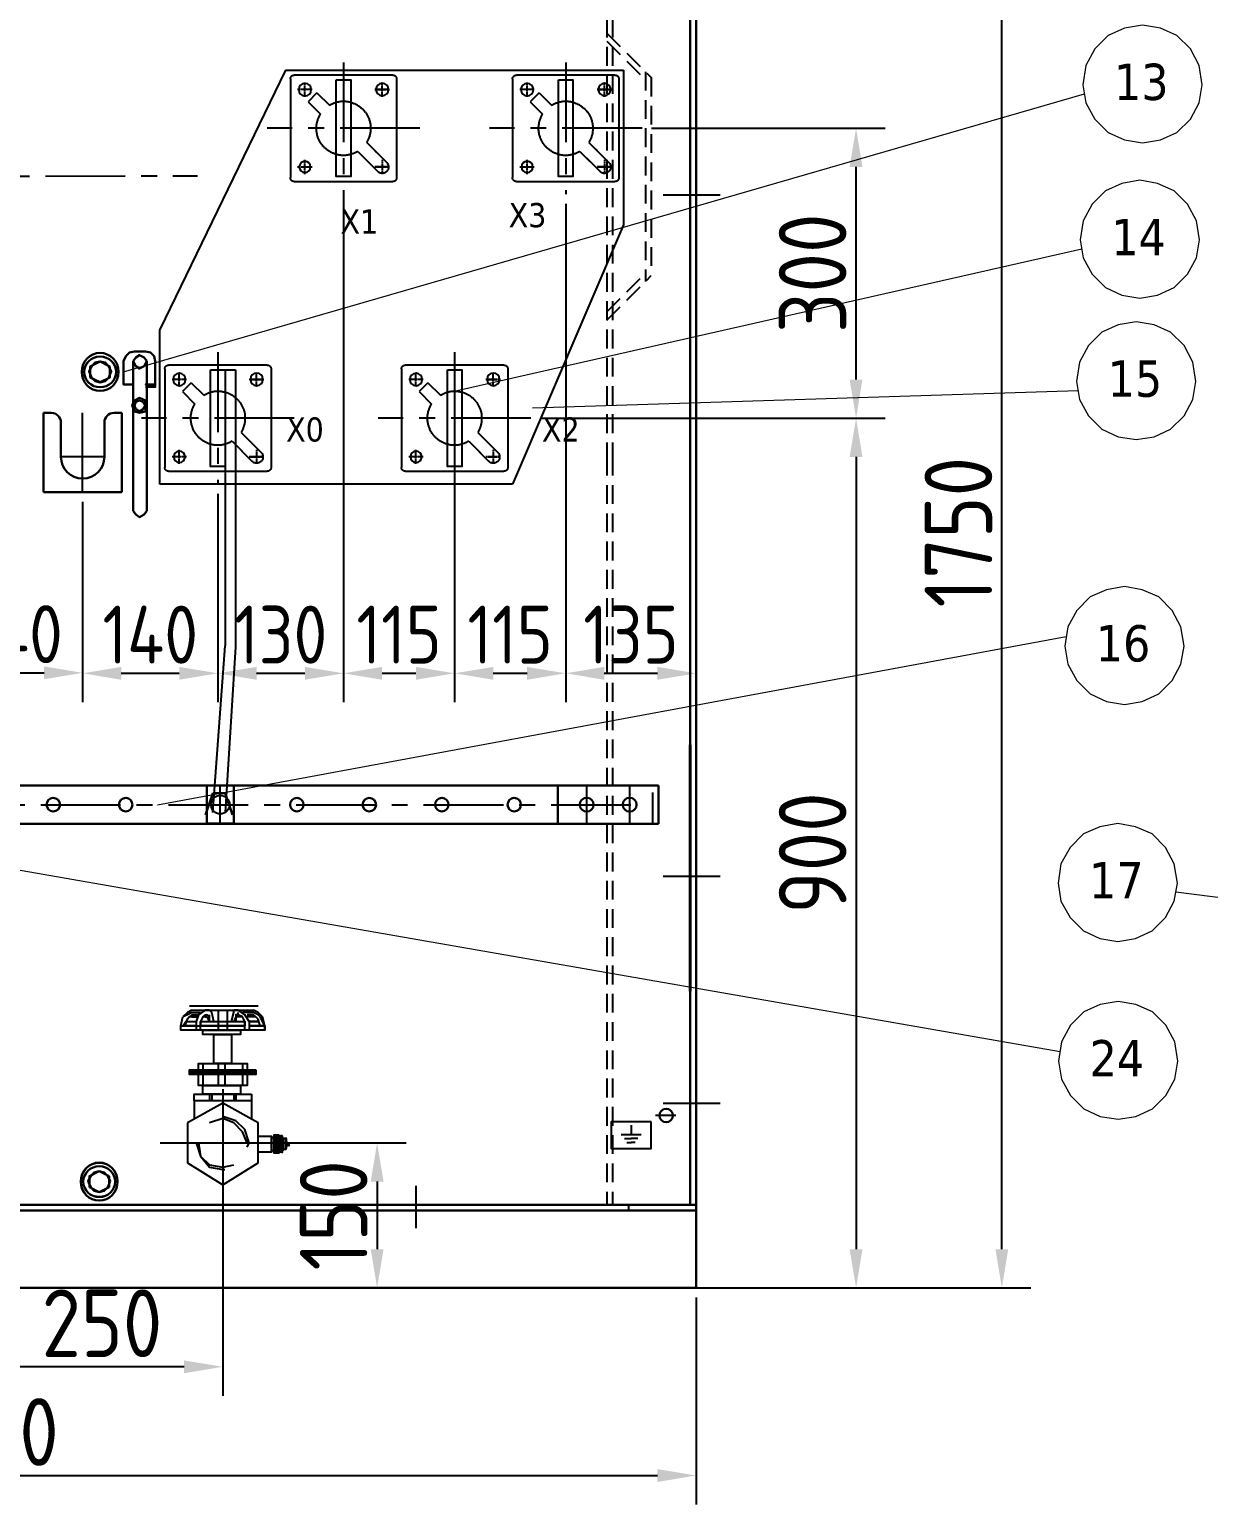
# Model space of a CAD drawing. Header units: millimetres. Extents: x 124493 to 133608, y -169944 to -164394.
# Drawn here: x 126697 to 127917, y -167314 to -165788 of the extents above; entities that cross this region are included whole.
import ezdxf

# ---------------------------------------------------------------- set-up
doc = ezdxf.new("R2010")
doc.units = ezdxf.units.MM
doc.header["$LTSCALE"] = 13
for name, pattern in [('CENTER', [50.8, 31.75, -6.35, 6.35, -6.35]), ('CENTERX2', [101.6, 63.5, -12.7, 12.7, -12.7]), ('DASHED', [0.75, 0.5, -0.25])]:
    doc.linetypes.add(name, pattern=pattern)
doc.layers.get('0').update_dxf_attribs({"color": 1, "linetype": 'CENTER'})
for name, color, linetype in [('1', 4, 'Continuous'), ('2细线层', 4, 'Continuous'), ('3中心线层', 1, 'CENTER'), ('4虚线层', 6, 'DASHED'), ('粗实线', 4, 'Continuous'), ('细实线', 2, 'Continuous')]:
    doc.layers.add(name, color=color, linetype=linetype)
doc.layers.add('标注、文本', color=3, linetype='Continuous', lineweight=25)
doc.layers.add('铁心', color=3, linetype='Continuous', lineweight=0)
doc.styles.get("Standard").update_dxf_attribs({"font": 'gbenor.shx', "bigfont": 'gbcbig.shx'})
doc.styles.add('Tahoma$001', font='tahoma.ttf', dxfattribs={"height": 2.159784})
doc.dimstyles.new('1-15', dxfattribs={"dimscale": 20, "dimtxt": 3.5, "dimasz": 2, "dimexe": 1.5, "dimexo": 0.5, "dimgap": 0.5, "dimtad": 1, "dimtoh": 1, "dimdec": 1, "dimdsep": 46, "dimtxsty": 'Standard', "dimcen": 2.5, "dimclrd": 3, "dimclre": 3, "dimclrt": 3, "dimadec": 0, "dimazin": 2, "dimtfac": 1, "dimtdec": 1, "dimtmove": 0, "dimatfit": 2, "dimfxl": 1, "dimarcsym": 0})

# ---------------------------------------------------------------- blocks, each defined once
blk = doc.blocks.new('A$C5EF15113')
at = {"layer": '1', "color": 1, "linetype": 'CENTERX2', "lineweight": -3, "ltscale": 0.1}
for p, q in [((79, 136.4), (79, 0)), ((0, 68.2), (158, 68.2))]:
    blk.add_line(p, q, dxfattribs=at)
at = {"layer": '2细线层'}
for points in [[(28, 123.2), (27.4, 123.2), (26.9, 123.1), (26.4, 122.9), (25.9, 122.7), (25.5, 122.4), (25.1, 122), (24.7, 121.6), (24.4, 121.2), (24.3, 120.7), (24.1, 120.2), (24, 119.8), (24, 119.2)], [(28, 123.2), (130, 123.2)], [(134, 119.2), (134, 119.8), (133.9, 120.2), (133.7, 120.7), (133.5, 121.2), (133.2, 121.6), (132.8, 122), (132.4, 122.4), (132, 122.7), (131.5, 122.9), (131, 123.1), (130.6, 123.2), (130, 123.2)], [(24, 119.2), (24, 17.1)], [(32.5, 108.2), (31.5, 108.2)], [(31.6, 108.2), (32.6, 108.2)], [(33, 108.2), (32.7, 108.2)], [(32.8, 108.2), (33.1, 108.2)], [(34.5, 108.2), (33.2, 108.2)], [(33.3, 108.2), (34.6, 108.2)], [(35, 108.2), (34.8, 108.2)], [(34.9, 108.2), (35.1, 108.2)], [(36.5, 108.2), (35.3, 108.2)], [(35.4, 108.2), (36.6, 108.2)], [(37, 108.2), (36.7, 108.2)], [(36.8, 108.2), (37.1, 108.2)], [(37.3, 108.2), (38.6, 108.2)], [(38.5, 108.2), (37.3, 108.2)], [(39, 108.2), (38.8, 108.2)], [(38.9, 108.2), (39.1, 108.2)], [(39, 114.6), (39, 115.5)], [(39, 114.6), (39, 115.5)], [(39, 114.1), (39, 114.3)], [(39, 114.1), (39, 114.3)], [(39, 112.6), (39, 113.8)], [(39, 112.6), (39, 113.8)], [(39, 112.1), (39, 112.3)], [(39, 112.1), (39, 112.3)], [(39, 110.6), (39, 111.9)], [(39, 110.6), (39, 111.9)], [(39, 110.1), (39, 110.3)], [(39, 110.1), (39, 110.3)], [(39, 108.5), (39, 109.8)], [(39, 108.5), (39, 109.8)], [(39, 108.1), (39, 108.4)], [(39, 108.1), (39, 108.4)], [(39, 106.6), (39, 107.9)], [(39, 106.6), (39, 107.9)], [(40.5, 108.2), (39.3, 108.2)], [(39.4, 108.2), (40.6, 108.2)], [(41, 108.2), (40.7, 108.2)], [(40.8, 108.2), (41.1, 108.2)], [(42.5, 108.2), (41.3, 108.2)], [(41.4, 108.2), (42.6, 108.2)], [(43.1, 108.2), (42.8, 108.2)], [(42.9, 108.2), (43.2, 108.2)], [(43.3, 108.2), (44.6, 108.2)], [(44.5, 108.2), (43.3, 108.2)], [(44.8, 108.2), (45.1, 108.2)], [(45, 108.2), (44.8, 108.2)], [(46.4, 108.2), (45.3, 108.2)], [(45.4, 108.2), (46.5, 108.2)], [(111.6, 108.2), (112.6, 108.2)], [(112.9, 108.2), (113.1, 108.2)], [(113.4, 108.2), (114.7, 108.2)], [(114.9, 108.2), (115.2, 108.2)], [(115.5, 108.2), (116.6, 108.2)], [(116.9, 108.2), (117.2, 108.2)], [(117.4, 108.2), (118.7, 108.2)], [(119, 114.6), (119, 115.5)], [(119, 114.1), (119, 114.3)], [(119, 112.5), (119, 113.8)], [(119, 112.1), (119, 112.3)], [(119, 110.6), (119, 111.9)], [(119, 110.1), (119, 110.3)], [(119, 108.5), (119, 109.8)], [(119, 108.1), (119, 108.4)], [(119, 108.2), (119.2, 108.2)], [(119, 106.6), (119, 107.9)], [(119.5, 108.2), (120.6, 108.2)], [(120.9, 108.2), (121.2, 108.2)], [(121.4, 108.2), (122.7, 108.2)], [(123, 108.2), (123.2, 108.2)], [(123.4, 108.2), (124.7, 108.2)], [(124.9, 108.2), (125.2, 108.2)], [(125.4, 108.2), (126.5, 108.2)], [(134, 119.2), (134, 17.1)], [(39, 106.1), (39, 106.3)], [(39, 106.1), (39, 106.3)], [(39, 104.6), (39, 105.8)], [(39, 104.6), (39, 105.8)], [(39, 104.1), (39, 104.4)], [(39, 104.1), (39, 104.4)], [(39, 102.6), (39, 103.9)], [(39, 102.6), (39, 103.9)], [(39, 102.1), (39, 102.3)], [(39, 102.1), (39, 102.3)], [(39, 100.9), (39, 101.8)], [(39, 100.9), (39, 101.8)], [(93.6, 92), (92.9, 92.5), (92.3, 92.8), (91.6, 93.2), (90.9, 93.5), (90.2, 93.8), (89.5, 94.1), (88.8, 94.4), (88.1, 94.7), (87.3, 94.9), (86.5, 95.1), (85.7, 95.4), (85.1, 95.5), (84.3, 95.7), (83.5, 95.8), (82.7, 96), (81.9, 96.1), (81.2, 96.1), (80.4, 96.2), (79.6, 96.2), (78.8, 96.2), (78, 96.2), (77.3, 96.2), (76.5, 96.1), (75.7, 96), (74.9, 95.9), (74.1, 95.8), (73.4, 95.6), (72.7, 95.5), (71.9, 95.3), (71.1, 95.1), (70.3, 94.8), (69.7, 94.6), (68.9, 94.3), (68.2, 94), (67.5, 93.7), (66.7, 93.3), (66.1, 93.1), (65.4, 92.7), (64.7, 92.3), (64, 91.9), (63.4, 91.5), (62.7, 91), (62.2, 90.5), (61.5, 90), (60.9, 89.5), (60.3, 89.1), (59.7, 88.6), (59.1, 88), (58.6, 87.4), (58.1, 86.8), (57.6, 86.2), (57.1, 85.6), (56.6, 85.1), (56.1, 84.4), (55.7, 83.8), (55.2, 83.1), (54.8, 82.4), (54.5, 81.7), (54.1, 81.1), (53.8, 80.4), (53.4, 79.7), (53.1, 79), (52.8, 78.2), (52.5, 77.6), (52.3, 76.8), (52.1, 76), (51.8, 75.3), (51.6, 74.5), (51.5, 73.8), (51.3, 73), (51.2, 72.2), (51.1, 71.4), (51, 70.6), (51, 69.9), (51, 69.1), (51, 68.3), (51, 67.5), (51, 66.7), (51, 66), (51.1, 65.2), (51.1, 64.4), (51.3, 63.7), (51.4, 62.9), (51.6, 62.2), (51.7, 61.4), (52, 60.6), (52.2, 59.9), (52.4, 59.1), (52.7, 58.4), (53, 57.7), (53.3, 57), (53.6, 56.2), (54, 55.5), (54.3, 54.9), (54.7, 54.2), (55, 53.5)], [(106.6, 104.9), (93.6, 92)], [(115.7, 95.7), (102.9, 82.8)], [(106.6, 104.9), (115.7, 95.7)], [(119, 106.1), (119, 106.3)], [(119, 104.6), (119, 105.8)], [(119, 104.1), (119, 104.4)], [(119, 102.6), (119, 103.8)], [(119, 102), (119, 102.3)], [(119, 100.9), (119, 101.8)], [(64.3, 44.3), (65, 43.9), (65.7, 43.6), (66.3, 43.2), (67, 42.8), (67.7, 42.5), (68.5, 42.2), (69.2, 41.9), (70, 41.6), (70.6, 41.4), (71.4, 41.2), (72.2, 41), (72.9, 40.8), (73.7, 40.6), (74.4, 40.5), (75.2, 40.4), (76, 40.3), (76.8, 40.2), (77.6, 40.1), (78.3, 40.1), (79.1, 40.1), (79.9, 40.1), (80.7, 40.2), (81.4, 40.2), (82.2, 40.3), (83, 40.4), (83.8, 40.5), (84.6, 40.7), (85.2, 40.8), (86, 41), (86.8, 41.2), (87.6, 41.5), (88.3, 41.7), (89.1, 42), (89.7, 42.3), (90.4, 42.6), (91.2, 43), (91.9, 43.3), (92.6, 43.6), (93.2, 44), (93.9, 44.4), (94.5, 44.9), (95.2, 45.3), (95.9, 45.8), (96.5, 46.3), (97, 46.8), (97.6, 47.3), (98.2, 47.7), (98.8, 48.3), (99.3, 48.9), (99.9, 49.5), (100.4, 50.1), (100.8, 50.7), (101.3, 51.3), (101.8, 51.9), (102.2, 52.5), (102.7, 53.2), (103.1, 53.9), (103.5, 54.6), (103.9, 55.2), (104.2, 55.9), (104.5, 56.6), (104.8, 57.4), (105.1, 58.1), (105.4, 58.8), (105.6, 59.5), (105.8, 60.3), (106.1, 61), (106.3, 61.8), (106.4, 62.6), (106.6, 63.3), (106.7, 64.1), (106.8, 64.9), (106.9, 65.7), (107, 66.5), (107, 67.2), (107, 68), (107, 68.8), (107, 69.6), (106.9, 70.3), (106.9, 71.1), (106.8, 71.9), (106.6, 72.6), (106.5, 73.4), (106.3, 74.1), (106.2, 74.9), (106, 75.7), (105.7, 76.4), (105.5, 77.2), (105.2, 77.9), (104.9, 78.6), (104.6, 79.3), (104.3, 80.1), (104, 80.8), (103.7, 81.5), (103.3, 82.1), (102.9, 82.8)], [(55, 53.5), (34.3, 32.7)], [(48.3, 46.8), (44.8, 43.3)], [(34.3, 32.7), (33.8, 32.2), (33.3, 31.6), (33, 30.8), (32.7, 30.1), (32.5, 29.3), (32.4, 28.5), (32.4, 27.8), (32.5, 27), (32.6, 26.2), (32.9, 25.4), (33.3, 24.7), (33.8, 24.1), (34.3, 23.5), (34.9, 23), (35.6, 22.5), (36.2, 22.1), (37, 21.8), (37.8, 21.6), (38.6, 21.5), (39.4, 21.5), (40.1, 21.6), (40.9, 21.8), (41.7, 22.1), (42.4, 22.5), (43, 23), (43.6, 23.5)], [(39, 35.4), (39, 34.5)], [(39, 35.4), (39, 34.5)], [(39, 34.2), (39, 34)], [(39, 34.2), (39, 34)], [(39, 33.7), (39, 32.4)], [(39, 33.7), (39, 32.4)], [(39, 32.2), (39, 32)], [(39, 32.2), (39, 32)], [(39, 31.8), (39, 30.5)], [(39, 31.8), (39, 30.5)], [(64.3, 44.3), (43.4, 23.5)], [(57.5, 37.5), (52, 32.1)], [(119, 34.5), (119, 35.4)], [(119, 34), (119, 34.2)], [(119, 32.4), (119, 33.7)], [(119, 32), (119, 32.2)], [(119, 30.5), (119, 31.8)], [(24, 17.1), (24, 16.6), (24.1, 16.1), (24.3, 15.6), (24.4, 15.1), (24.7, 14.7), (25.1, 14.3), (25.5, 13.9), (25.9, 13.6), (26.4, 13.4), (26.9, 13.2), (27.4, 13.2), (28, 13.2)], [(32.5, 28.2), (31.5, 28.2)], [(31.6, 28.2), (32.6, 28.2)], [(33, 28.2), (32.7, 28.2)], [(32.8, 28.2), (33.1, 28.2)], [(34.5, 28.2), (33.2, 28.2)], [(33.3, 28.2), (34.6, 28.2)], [(35, 28.2), (34.8, 28.2)], [(34.9, 28.2), (35.1, 28.2)], [(36.5, 28.2), (35.3, 28.2)], [(35.4, 28.2), (36.6, 28.2)], [(37, 28.2), (36.7, 28.2)], [(36.8, 28.2), (37.1, 28.2)], [(37.3, 28.2), (38.6, 28.2)], [(38.5, 28.2), (37.3, 28.2)], [(39, 28.2), (38.8, 28.2)], [(38.9, 28.2), (39.1, 28.2)], [(39, 30.2), (39, 30)], [(39, 30.2), (39, 30)], [(39, 29.7), (39, 28.4)], [(39, 29.7), (39, 28.4)], [(39, 28.3), (39, 28)], [(39, 28.3), (39, 28)], [(39, 28.2), (39.1, 28.1)], [(39, 27.8), (39, 26.5)], [(39, 27.8), (39, 26.5)], [(39, 26.2), (39, 26)], [(39, 26.2), (39, 26)], [(39, 25.7), (39, 24.5)], [(39, 25.7), (39, 24.5)], [(39, 24.3), (39, 24)], [(39, 24.3), (39, 24)], [(39, 23.8), (39, 22.5)], [(39, 23.8), (39, 22.5)], [(39, 22.2), (39, 22)], [(39, 22.2), (39, 22)], [(39, 21.7), (39, 20.8)], [(39, 21.7), (39, 20.8)], [(40.5, 28.2), (39.3, 28.2)], [(39.4, 28.2), (40.6, 28.2)], [(41, 28.2), (40.7, 28.2)], [(40.8, 28.2), (41.1, 28.2)], [(42.5, 28.2), (41.3, 28.2)], [(41.4, 28.2), (42.6, 28.2)], [(43.1, 28.2), (42.8, 28.2)], [(42.9, 28.2), (43.2, 28.2)], [(43.3, 28.2), (44.6, 28.2)], [(44.5, 28.2), (43.3, 28.2)], [(44.8, 28.2), (45.1, 28.2)], [(45, 28.2), (44.8, 28.2)], [(46.4, 28.2), (45.3, 28.2)], [(45.4, 28.2), (46.5, 28.2)], [(111.6, 28.1), (112.6, 28.1)], [(112.9, 28.1), (113.1, 28.1)], [(113.4, 28.1), (114.7, 28.1)], [(114.9, 28.1), (115.2, 28.1)], [(115.5, 28.1), (116.6, 28.1)], [(116.9, 28.1), (117.2, 28.1)], [(117.4, 28.1), (118.7, 28.1)], [(119, 30), (119, 30.2)], [(119, 28.4), (119, 29.7)], [(119, 28), (119, 28.3)], [(119, 28.1), (119.2, 28.1)], [(119, 26.5), (119, 27.8)], [(119, 26), (119, 26.2)], [(119, 24.5), (119, 25.7)], [(119, 24), (119, 24.3)], [(119, 22.5), (119, 23.8)], [(119, 22), (119, 22.2)], [(119, 20.8), (119, 21.7)], [(119.5, 28.1), (120.6, 28.1)], [(120.9, 28.1), (121.2, 28.1)], [(121.4, 28.1), (122.7, 28.1)], [(123, 28.1), (123.2, 28.1)], [(123.4, 28.1), (124.7, 28.1)], [(124.9, 28.1), (125.2, 28.1)], [(125.4, 28.1), (126.5, 28.1)], [(130, 13.2), (130.6, 13.2), (131, 13.2), (131.5, 13.4), (132, 13.6), (132.4, 13.9), (132.8, 14.3), (133.2, 14.7), (133.5, 15.1), (133.7, 15.6), (133.9, 16.1), (134, 16.6), (134, 17.1)], [(130, 13.2), (28, 13.2)]]:
    blk.add_lwpolyline(points, dxfattribs=at)
for centre, radius in [((38.9, 108.3), 6.48), ((118.9, 108.2), 6.48), ((118.9, 28.2), 5.9)]:
    blk.add_circle(centre, radius, dxfattribs=at)
blk = doc.blocks.new('*D482')
at = {"layer": 'Defpoints', "color": 0, "transparency": 16777216}
for p in [(127386.6, -165339.8), (127703.1, -165339.8), (127386.6, -167089.8)]:
    blk.add_point(p, dxfattribs=at)
at = {"layer": '标注、文本', "color": 3, "lineweight": -2, "transparency": 16777216}
for p, q in [((127396.6, -165339.8), (127733.1, -165339.8)), ((127703.1, -167049.8), (127703.1, -165379.8)), ((127396.6, -167089.8), (127733.1, -167089.8))]:
    blk.add_line(p, q, dxfattribs=at)
at = {"layer": '标注、文本', "color": 3, "transparency": 16777216}
for points in [[(127696.4, -165379.8), (127709.7, -165379.8), (127703.1, -165339.8)], [(127696.4, -167049.8), (127709.7, -167049.8), (127703.1, -167089.8)]]:
    blk.add_solid(points, dxfattribs=at)
at = {"layer": '标注、文本', "color": 3, "transparency": 16777216, "insert": (127658.1, -166307.8), "char_height": 70, "attachment_point": 5, "rotation": 90}
blk.add_mtext('1750', dxfattribs=at)
blk = doc.blocks.new('257561')
at = {"layer": '标注、文本'}
for p, q in [((851.69, 2214.09), (862.06, 2214.09)), ((856.87, 2219.06), (856.87, 2214.09)), ((853.4, 2212.22), (856.87, 2212.22)), ((854.71, 2210.17), (856.87, 2210.17)), ((860.35, 2212.22), (856.87, 2212.22)), ((859.04, 2210.17), (856.87, 2210.17))]:
    blk.add_line(p, q, dxfattribs=at)
blk = doc.blocks.new('A$C08576B93')
at = {"layer": '1', "color": 1, "linetype": 'CENTERX2', "lineweight": -3, "ltscale": 0.1}
for p, q in [((30, 0), (30, 40)), ((74.5, 0), (74.5, 40))]:
    blk.add_line(p, q, dxfattribs=at)
at = {"layer": '4虚线层', "ltscale": 5}
blk.add_line((6, 0), (6, 40), dxfattribs=at)
at = {"layer": '粗实线', "lineweight": 30}
for p, q in [((0, 40), (104.5, 40)), ((0, 0), (0, 40)), ((104.5, 40), (104.5, 0)), ((104.5, 0), (0, 0))]:
    blk.add_line(p, q, dxfattribs=at)
for centre in [(30, 20), (74.5, 20)]:
    blk.add_circle(centre, 7.15, dxfattribs=at)
blk = doc.blocks.new('*D483')
at = {"layer": 'Defpoints', "color": 0, "transparency": 16777216}
for p in [(125906.6, -167089.8), (127386.6, -167089.8), (127386.6, -167284)]:
    blk.add_point(p, dxfattribs=at)
at = {"layer": '标注、文本', "color": 3, "lineweight": -2, "transparency": 16777216}
for p, q in [((125906.6, -167099.8), (125906.6, -167314)), ((127386.6, -167099.8), (127386.6, -167314)), ((125946.6, -167284), (127346.6, -167284))]:
    blk.add_line(p, q, dxfattribs=at)
at = {"layer": '标注、文本', "color": 3, "transparency": 16777216}
for points in [[(125946.6, -167277.4), (125946.6, -167290.7), (125906.6, -167284)], [(127346.6, -167277.4), (127346.6, -167290.7), (127386.6, -167284)]]:
    blk.add_solid(points, dxfattribs=at)
at = {"layer": '标注、文本', "color": 3, "transparency": 16777216, "insert": (126646.6, -167239), "char_height": 70, "attachment_point": 5}
blk.add_mtext('1480', dxfattribs=at)
blk = doc.blocks.new('*D503')
at = {"layer": 'Defpoints', "color": 0, "transparency": 16777216}
for p in [(127215.6, -166189.8), (127241.4, -167089.8), (127552.2, -167089.8)]:
    blk.add_point(p, dxfattribs=at)
at = {"layer": '标注、文本', "color": 3, "lineweight": -2, "transparency": 16777216}
for p, q in [((127225.6, -166189.8), (127582.2, -166189.8)), ((127552.2, -166229.8), (127552.2, -167049.8)), ((127251.4, -167089.8), (127582.2, -167089.8))]:
    blk.add_line(p, q, dxfattribs=at)
at = {"layer": '标注、文本', "color": 3, "transparency": 16777216}
for points in [[(127545.5, -166229.8), (127558.8, -166229.8), (127552.2, -166189.8)], [(127545.5, -167049.8), (127558.8, -167049.8), (127552.2, -167089.8)]]:
    blk.add_solid(points, dxfattribs=at)
at = {"layer": '标注、文本', "color": 3, "transparency": 16777216, "insert": (127507.2, -166639.8), "char_height": 70, "attachment_point": 5, "rotation": 90}
blk.add_mtext('900', dxfattribs=at)
blk = doc.blocks.new('*D504')
at = {"layer": 'Defpoints', "color": 0, "transparency": 16777216}
for p in [(127330.6, -165889.8), (127552.2, -165889.8), (127220.6, -166189.8)]:
    blk.add_point(p, dxfattribs=at)
at = {"layer": '标注、文本', "color": 3, "lineweight": -2, "transparency": 16777216}
for p, q in [((127340.6, -165889.8), (127582.2, -165889.8)), ((127552.2, -166149.8), (127552.2, -165929.8)), ((127230.6, -166189.8), (127582.2, -166189.8))]:
    blk.add_line(p, q, dxfattribs=at)
at = {"layer": '标注、文本', "color": 3, "transparency": 16777216}
for points in [[(127545.5, -165929.8), (127558.8, -165929.8), (127552.2, -165889.8)], [(127545.5, -166149.8), (127558.8, -166149.8), (127552.2, -166189.8)]]:
    blk.add_solid(points, dxfattribs=at)
at = {"layer": '标注、文本', "color": 3, "transparency": 16777216, "insert": (127507.2, -166039.8), "char_height": 70, "attachment_point": 5, "rotation": 90}
blk.add_mtext('300', dxfattribs=at)
blk = doc.blocks.new('A$C3970166B')
at = {"layer": '标注、文本', "color": 4, "lineweight": 30}
for points in [[(20.3, 13.5), (18.6, 16.9), (16.1, 19.5), (12.7, 20.3), (9.3, 19.5), (6.8, 16.9), (5.1, 13.5), (6.8, 9.3), (9.3, 6.8), (12.7, 5.9), (16.1, 6.8), (18.6, 9.3)], [(19.5, 16.9), (12.7, 20.3), (5.9, 16.9), (5.9, 9.3), (12.7, 5.9), (19.5, 9.3)]]:
    blk.add_lwpolyline(points, close=True, dxfattribs=at)
for major_axis, ratio in [((0, 13.1), 0.967742), ((-11, 0), 0.961538)]:
    blk.add_ellipse((12.7, 13.1), major_axis=major_axis, ratio=ratio, start_param=0, end_param=6.283185, dxfattribs=at)
blk = doc.blocks.new('A$C5DBA7796')
at = {"layer": '1', "color": 1, "linetype": 'CENTERX2', "lineweight": -3, "ltscale": 0.1}
for p, q in [((36.02, 61.85), (36.02, 0)), ((0, 30.93), (72.03, 30.93))]:
    blk.add_line(p, q, dxfattribs=at)
at = {"layer": '粗实线'}
for points in [[(18.24, 107.13), (15.7, 105.86), (13.16, 103.32)], [(18.24, 105.86), (15.7, 104.59), (13.16, 103.32)], [(18.24, 104.59), (16.97, 103.32), (15.7, 102.05)], [(18.24, 103.32), (16.97, 103.32), (15.7, 102.05)], [(28.4, 107.13), (25.86, 107.13), (22.05, 104.59), (20.78, 100.78)], [(25.86, 104.59), (24.59, 103.32), (23.32, 100.78)], [(25.86, 103.32), (24.59, 103.32), (23.32, 100.78)], [(28.4, 100.78), (28.4, 103.32), (27.13, 104.59)], [(28.4, 100.78), (27.13, 103.32)], [(30.94, 100.78), (29.67, 105.86), (28.4, 107.13)], [(28.4, 103.32), (28.4, 104.59)], [(41.1, 100.78), (42.37, 105.86), (42.37, 107.13)], [(44.91, 104.59), (43.64, 104.59), (43.64, 103.32), (43.64, 100.78)], [(44.91, 103.32), (43.64, 103.32)], [(51.26, 100.78), (48.72, 104.59), (44.91, 107.13)], [(48.72, 100.78), (47.45, 103.32), (44.91, 104.59)], [(48.72, 100.78), (47.45, 103.32), (44.91, 103.32)], [(58.88, 103.32), (56.34, 105.86), (53.8, 107.13)], [(57.61, 103.32), (56.34, 104.59), (53.8, 105.86)], [(56.34, 102.05), (55.07, 103.32), (53.8, 104.59)], [(56.34, 102.05), (55.07, 103.32), (53.8, 103.32)], [(60.15, 98.24), (60.15, 95.7), (11.89, 95.7), (11.89, 98.24)], [(51.26, 98.24), (60.15, 98.24), (60.15, 95.7), (11.89, 95.7), (11.89, 98.24), (20.78, 98.24)], [(23.32, 95.7), (23.32, 100.78), (23.32, 98.24)], [(23.32, 98.24), (48.72, 98.24)], [(48.72, 95.7), (48.72, 100.78), (48.72, 98.24)], [(22.05, 72.84), (22.05, 76.65), (49.99, 76.65), (49.99, 72.84)], [(49.99, 70.3), (49.99, 63.95), (22.05, 63.95), (22.05, 70.3)], [(49.99, 30.93), (47.45, 37.28), (42.37, 42.36), (36.02, 44.9), (28.4, 42.36)], [(49.99, 28.39), (51.26, 30.93), (48.72, 38.55), (43.64, 43.63), (36.02, 46.17)], [(20.78, 30.93), (23.32, 23.31), (28.4, 16.96), (36.02, 15.69), (37.29, 15.69)], [(22.05, 30.93), (23.32, 23.31), (28.4, 18.23), (36.02, 16.96), (42.37, 18.23)], [(49.99, 30.93), (49.99, 32.2)]]:
    blk.add_lwpolyline(points, dxfattribs=at)
for points in [[(46.18, 95.7), (46.18, 93.16), (24.59, 93.16), (24.59, 95.7)], [(41.1, 93.16), (41.1, 76.65), (30.94, 76.65), (30.94, 93.16)], [(55.07, 72.84), (55.07, 71.57), (16.97, 71.57), (16.97, 72.84)], [(55.07, 71.57), (55.07, 70.3), (16.97, 70.3), (16.97, 71.57)], [(46.18, 63.95), (46.18, 58.87), (24.59, 58.87), (24.59, 63.95)], [(15.7, 42.36), (15.7, 19.5), (36.02, 6.8), (56.34, 19.5), (56.34, 42.36), (36.02, 53.79)], [(52.53, 58.87), (52.53, 55.06), (19.51, 55.06), (19.51, 58.87)]]:
    blk.add_lwpolyline(points, close=True, dxfattribs=at)
for points in [[(11.89, 98.24), (11.89, 98.24), (13.16, 103.32), (13.16, 103.32)], [(11.89, 98.24), (11.89, 98.24), (13.16, 103.32), (13.16, 103.32)], [(13.16, 98.24), (13.16, 98.24), (15.7, 102.05), (15.7, 102.05)], [(14.43, 98.24), (14.43, 98.24), (15.7, 102.05), (15.7, 102.05)], [(16.97, 109.67), (16.97, 109.67), (56.34, 109.67), (56.34, 109.67)], [(18.24, 107.13), (18.24, 107.13), (53.8, 107.13), (53.8, 107.13)], [(18.24, 105.86), (18.24, 105.86), (23.32, 105.86), (23.32, 105.86)], [(18.24, 104.59), (18.24, 104.59), (22.05, 104.59), (22.05, 104.59)], [(18.24, 103.32), (18.24, 103.32), (22.05, 103.32), (22.05, 103.32)], [(25.86, 104.59), (25.86, 104.59), (27.13, 104.59), (27.13, 104.59)], [(25.86, 103.32), (25.86, 103.32), (27.13, 103.32), (27.13, 103.32)], [(33.48, 107.13), (33.48, 107.13), (33.48, 95.7), (33.48, 95.7)], [(38.56, 107.13), (38.56, 107.13), (38.56, 95.7), (38.56, 95.7)], [(44.91, 107.13), (44.91, 107.13), (42.37, 107.13), (42.37, 107.13)], [(42.37, 105.86), (42.37, 105.86), (42.37, 107.13), (42.37, 107.13)], [(43.64, 103.32), (43.64, 103.32), (42.37, 100.78), (42.37, 100.78)], [(44.91, 104.59), (44.91, 104.59), (44.91, 105.86), (44.91, 105.86)], [(44.91, 103.32), (44.91, 103.32), (44.91, 104.59), (44.91, 104.59)], [(53.8, 105.86), (53.8, 105.86), (47.45, 105.86), (47.45, 105.86)], [(53.8, 104.59), (53.8, 104.59), (49.99, 104.59), (49.99, 104.59)], [(53.8, 103.32), (53.8, 103.32), (49.99, 103.32), (49.99, 103.32)], [(57.61, 98.24), (57.61, 98.24), (56.34, 102.05), (56.34, 102.05)], [(57.61, 98.24), (57.61, 98.24), (56.34, 102.05), (56.34, 102.05)], [(60.15, 98.24), (60.15, 98.24), (57.61, 103.32), (57.61, 103.32)], [(60.15, 98.24), (60.15, 98.24), (58.88, 103.32), (58.88, 103.32)], [(20.78, 98.24), (20.78, 98.24), (14.43, 98.24), (14.43, 98.24)], [(15.7, 100.78), (15.7, 100.78), (20.78, 100.78), (20.78, 100.78)], [(20.78, 100.78), (20.78, 100.78), (20.78, 95.7), (20.78, 95.7)], [(20.78, 98.24), (20.78, 98.24), (23.32, 98.24), (23.32, 98.24)], [(23.32, 100.78), (23.32, 100.78), (48.72, 100.78), (48.72, 100.78)], [(48.72, 98.24), (48.72, 98.24), (23.32, 98.24), (23.32, 98.24)], [(51.26, 100.78), (51.26, 100.78), (56.34, 100.78), (56.34, 100.78)], [(56.34, 100.78), (56.34, 100.78), (51.26, 100.78), (51.26, 100.78)], [(51.26, 100.78), (51.26, 100.78), (51.26, 95.7), (51.26, 95.7)], [(60.15, 98.24), (60.15, 98.24), (51.26, 98.24), (51.26, 98.24)], [(51.26, 98.24), (51.26, 98.24), (57.61, 98.24), (57.61, 98.24)], [(60.15, 95.7), (60.15, 95.7), (60.15, 98.24), (60.15, 98.24)], [(24.59, 76.65), (24.59, 76.65), (24.59, 72.84), (24.59, 72.84)], [(33.48, 76.65), (33.48, 76.65), (33.48, 72.84), (33.48, 72.84)], [(37.29, 76.65), (37.29, 76.65), (37.29, 72.84), (37.29, 72.84)], [(47.45, 76.65), (47.45, 76.65), (47.45, 72.84), (47.45, 72.84)], [(24.59, 70.3), (24.59, 70.3), (24.59, 63.95), (24.59, 63.95)], [(33.48, 70.3), (33.48, 70.3), (33.48, 63.95), (33.48, 63.95)], [(37.29, 70.3), (37.29, 70.3), (37.29, 63.95), (37.29, 63.95)], [(47.45, 70.3), (47.45, 70.3), (47.45, 63.95), (47.45, 63.95)], [(19.51, 55.06), (19.51, 55.06), (19.51, 44.9), (19.51, 44.9)], [(28.4, 58.87), (28.4, 58.87), (28.4, 55.06), (28.4, 55.06)], [(29.67, 58.87), (29.67, 58.87), (29.67, 55.06), (29.67, 55.06)], [(42.37, 58.87), (42.37, 58.87), (42.37, 55.06), (42.37, 55.06)], [(43.64, 58.87), (43.64, 58.87), (43.64, 55.06), (43.64, 55.06)], [(52.53, 55.06), (52.53, 55.06), (52.53, 44.9), (52.53, 44.9)]]:
    blk.add_open_spline(points, degree=3, dxfattribs=at)
blk = doc.blocks.new('*D518')
at = {"layer": 'Defpoints', "color": 0, "transparency": 16777216}
for p in [(126646.6, -166939.8), (126896.6, -166939.8), (126646.6, -167171.5)]:
    blk.add_point(p, dxfattribs=at)
at = {"layer": '标注、文本', "color": 3, "lineweight": -2, "transparency": 16777216}
for p, q in [((126646.6, -166949.8), (126646.6, -167201.5)), ((126896.6, -166949.8), (126896.6, -167201.5)), ((126856.6, -167171.5), (126686.6, -167171.5))]:
    blk.add_line(p, q, dxfattribs=at)
at = {"layer": '标注、文本', "color": 3, "transparency": 16777216}
for points in [[(126686.6, -167164.9), (126686.6, -167178.2), (126646.6, -167171.5)], [(126856.6, -167164.9), (126856.6, -167178.2), (126896.6, -167171.5)]]:
    blk.add_solid(points, dxfattribs=at)
at = {"layer": '标注、文本', "color": 3, "transparency": 16777216, "insert": (126771.6, -167126.5), "char_height": 70, "attachment_point": 5}
blk.add_mtext('250', dxfattribs=at)
blk = doc.blocks.new('*D519')
at = {"layer": 'Defpoints', "color": 0, "transparency": 16777216}
for p in [(126831.8, -166939.8), (126831.8, -167089.8), (127056.4, -167089.8)]:
    blk.add_point(p, dxfattribs=at)
at = {"layer": '标注、文本', "color": 3, "lineweight": -2, "transparency": 16777216}
for p, q in [((126841.8, -166939.8), (127086.4, -166939.8)), ((127056.4, -166979.8), (127056.4, -167049.8)), ((126841.8, -167089.8), (127086.4, -167089.8))]:
    blk.add_line(p, q, dxfattribs=at)
at = {"layer": '标注、文本', "color": 3, "transparency": 16777216}
for points in [[(127049.8, -166979.8), (127063.1, -166979.8), (127056.4, -166939.8)], [(127049.8, -167049.8), (127063.1, -167049.8), (127056.4, -167089.8)]]:
    blk.add_solid(points, dxfattribs=at)
at = {"layer": '标注、文本', "color": 3, "transparency": 16777216, "insert": (127011.4, -167014.8), "char_height": 70, "attachment_point": 5, "rotation": 90}
blk.add_mtext('150', dxfattribs=at)
blk = doc.blocks.new('A$C78BF4BCD')
at = {"layer": '1', "color": 1, "linetype": 'CENTERX2', "lineweight": -3, "ltscale": 0.1}
for p, q in [((40.5, 0), (40.5, 82)), ((63, 36.5), (18, 36.5))]:
    blk.add_line(p, q, dxfattribs=at)
at = {"layer": '粗实线', "lineweight": 30}
for p, q in [((0, 0), (0, 82)), ((8, 82), (0, 82)), ((81, 82), (73, 82)), ((81, 0), (81, 82)), ((18, 36.5), (18, 72)), ((63, 36.5), (63, 72)), ((81, 0), (0, 0))]:
    blk.add_line(p, q, dxfattribs=at)
for centre, radius, start, end in [((8, 72), 10, 0, 90), ((73, 72), 10, 90, 180), ((40.5, 36.5), 22.5, 180, 0)]:
    blk.add_arc(centre, radius, start, end, dxfattribs=at)
blk = doc.blocks.new('*D663')
at = {"layer": 'Defpoints', "color": 0, "transparency": 16777216}
for p in [(126751.6, -166266.3), (126611.6, -166301.3), (126751.6, -166453.3)]:
    blk.add_point(p, dxfattribs=at)
at = {"layer": '标注、文本', "color": 3, "lineweight": -2, "transparency": 16777216}
for p, q in [((126751.6, -166276.3), (126751.6, -166483.3)), ((126611.6, -166311.3), (126611.6, -166483.3)), ((126651.6, -166453.3), (126711.6, -166453.3))]:
    blk.add_line(p, q, dxfattribs=at)
at = {"layer": '标注、文本', "color": 3, "transparency": 16777216}
for points in [[(126651.6, -166446.7), (126651.6, -166460), (126611.6, -166453.3)], [(126711.6, -166446.7), (126711.6, -166460), (126751.6, -166453.3)]]:
    blk.add_solid(points, dxfattribs=at)
at = {"layer": '标注、文本', "color": 3, "transparency": 16777216, "insert": (126681.6, -166413.3), "char_height": 60, "attachment_point": 5}
blk.add_mtext('140', dxfattribs=at)
blk = doc.blocks.new('*D664')
at = {"layer": 'Defpoints', "color": 0, "transparency": 16777216}
for p in [(126891.6, -166258), (126751.6, -166266.3), (126891.6, -166453.8)]:
    blk.add_point(p, dxfattribs=at)
at = {"layer": '标注、文本', "color": 3, "lineweight": -2, "transparency": 16777216}
for p, q in [((126751.6, -166276.3), (126751.6, -166483.8)), ((126891.6, -166268), (126891.6, -166483.8)), ((126791.6, -166453.8), (126851.6, -166453.8))]:
    blk.add_line(p, q, dxfattribs=at)
at = {"layer": '标注、文本', "color": 3, "transparency": 16777216}
for points in [[(126791.6, -166447.2), (126791.6, -166460.5), (126751.6, -166453.8)], [(126851.6, -166447.2), (126851.6, -166460.5), (126891.6, -166453.8)]]:
    blk.add_solid(points, dxfattribs=at)
at = {"layer": '标注、文本', "color": 3, "transparency": 16777216, "insert": (126821.6, -166413.8), "char_height": 60, "attachment_point": 5}
blk.add_mtext('140', dxfattribs=at)
blk = doc.blocks.new('*D665')
at = {"layer": 'Defpoints', "color": 0, "transparency": 16777216}
for p in [(127021.6, -165958), (126891.6, -166258), (127021.6, -166453.8)]:
    blk.add_point(p, dxfattribs=at)
at = {"layer": '标注、文本', "color": 3, "lineweight": -2, "transparency": 16777216}
for p, q in [((127021.6, -165968), (127021.6, -166483.8)), ((126891.6, -166268), (126891.6, -166483.8)), ((126931.6, -166453.8), (126981.6, -166453.8))]:
    blk.add_line(p, q, dxfattribs=at)
at = {"layer": '标注、文本', "color": 3, "transparency": 16777216}
for points in [[(126931.6, -166447.2), (126931.6, -166460.5), (126891.6, -166453.8)], [(126981.6, -166447.2), (126981.6, -166460.5), (127021.6, -166453.8)]]:
    blk.add_solid(points, dxfattribs=at)
at = {"layer": '标注、文本', "color": 3, "transparency": 16777216, "insert": (126956.6, -166413.8), "char_height": 60, "attachment_point": 5}
blk.add_mtext('130', dxfattribs=at)
blk = doc.blocks.new('*D666')
at = {"layer": 'Defpoints', "color": 0, "transparency": 16777216}
for p in [(127021.6, -165944.8), (127136.6, -166121.6), (127136.6, -166453.8)]:
    blk.add_point(p, dxfattribs=at)
at = {"layer": '标注、文本', "color": 3, "lineweight": -2, "transparency": 16777216}
for p, q in [((127021.6, -165954.8), (127021.6, -166483.8)), ((127136.6, -166131.6), (127136.6, -166483.8)), ((127061.6, -166453.8), (127096.6, -166453.8))]:
    blk.add_line(p, q, dxfattribs=at)
at = {"layer": '标注、文本', "color": 3, "transparency": 16777216}
for points in [[(127061.6, -166447.2), (127061.6, -166460.5), (127021.6, -166453.8)], [(127096.6, -166447.2), (127096.6, -166460.5), (127136.6, -166453.8)]]:
    blk.add_solid(points, dxfattribs=at)
at = {"layer": '标注、文本', "color": 3, "transparency": 16777216, "insert": (127079.1, -166413.8), "char_height": 60, "attachment_point": 5}
blk.add_mtext('115', dxfattribs=at)
blk = doc.blocks.new('*D667')
at = {"layer": 'Defpoints', "color": 0, "transparency": 16777216}
for p in [(127251.6, -165958), (127136.6, -166121.6), (127251.6, -166453.8)]:
    blk.add_point(p, dxfattribs=at)
at = {"layer": '标注、文本', "color": 3, "lineweight": -2, "transparency": 16777216}
for p, q in [((127251.6, -165968), (127251.6, -166483.8)), ((127136.6, -166131.6), (127136.6, -166483.8)), ((127176.6, -166453.8), (127211.6, -166453.8))]:
    blk.add_line(p, q, dxfattribs=at)
at = {"layer": '标注、文本', "color": 3, "transparency": 16777216}
for points in [[(127176.6, -166447.2), (127176.6, -166460.5), (127136.6, -166453.8)], [(127211.6, -166447.2), (127211.6, -166460.5), (127251.6, -166453.8)]]:
    blk.add_solid(points, dxfattribs=at)
at = {"layer": '标注、文本', "color": 3, "transparency": 16777216, "insert": (127194.1, -166413.8), "char_height": 60, "attachment_point": 5}
blk.add_mtext('115', dxfattribs=at)
blk = doc.blocks.new('*D668')
at = {"layer": 'Defpoints', "color": 0, "transparency": 16777216}
for p in [(127251.6, -165958), (127386.6, -165958), (127386.6, -166453.8)]:
    blk.add_point(p, dxfattribs=at)
at = {"layer": '标注、文本', "color": 3, "lineweight": -2, "transparency": 16777216}
for p, q in [((127251.6, -165968), (127251.6, -166483.8)), ((127386.6, -165968), (127386.6, -166483.8)), ((127291.6, -166453.8), (127346.6, -166453.8))]:
    blk.add_line(p, q, dxfattribs=at)
at = {"layer": '标注、文本', "color": 3, "transparency": 16777216}
for points in [[(127291.6, -166447.2), (127291.6, -166460.5), (127251.6, -166453.8)], [(127346.6, -166447.2), (127346.6, -166460.5), (127386.6, -166453.8)]]:
    blk.add_solid(points, dxfattribs=at)
at = {"layer": '标注、文本', "color": 3, "transparency": 16777216, "insert": (127319.1, -166413.8), "char_height": 60, "attachment_point": 5}
blk.add_mtext('135', dxfattribs=at)

msp = doc.modelspace()

# ---------------------------------------------------------------- hatches: boundary and pattern name
at = {"layer": '粗实线'}
h = msp.add_hatch(color=256, dxfattribs=at)
h.dxf.hatch_style = 2
h.paths.add_polyline_path([(126949.68, -166931.52), (126949.68, -166950.57), (126954.76, -166950.57)])
h = msp.add_hatch(color=256, dxfattribs=at)
h.dxf.hatch_style = 2
h.paths.add_polyline_path([(126949.68, -166931.52), (126954.76, -166931.52), (126954.76, -166950.57)])

# ---------------------------------------------------------------- linework, layer by layer
at = {"color": 4, "linetype": 'ByBlock', "lineweight": 40}
msp.add_line((127380.6, -166527.69), (127380.6, -166782.69), dxfattribs=at)
at = {"layer": '1', "color": 1, "linetype": 'CENTERX2', "lineweight": -3, "ltscale": 0.1}
for p, q in [((126052.61, -165939.79), (126870.57, -165939.08)), ((127411.6, -165958.97), (127352.6, -165958.97)), ((126894.04, -166609.77), (126894.04, -166569.77)), ((126894.04, -166609.77), (126894.04, -166569.77)), ((126894.04, -166609.77), (126894.04, -166569.77)), ((126894.04, -166609.77), (126894.04, -166569.77)), ((125915.81, -166589.77), (127330.81, -166589.77)), ((127411.6, -166663.97), (127352.6, -166663.97)), ((127411.6, -166898.97), (127352.6, -166898.97)), ((127096.6, -166984.35), (127096.6, -167027.95))]:
    msp.add_line(p, q, dxfattribs=at)
at = {"layer": '3中心线层', "ltscale": 0.4}
msp.add_line((127365.58, -166911.47), (127344.65, -166911.47), dxfattribs=at)
at = {"layer": '4虚线层', "ltscale": 3}
for p, q in [((127294.1, -165483.77), (127294.1, -166229.77)), ((127300.1, -165483.77), (127300.1, -166229.77)), ((127294.1, -165791.28), (127340.1, -165837.28)), ((127294.1, -165799.77), (127334.1, -165839.77)), ((127334.1, -165831.28), (127334.1, -166048.25)), ((127340.1, -165837.28), (127340.1, -166042.25)), ((127294.1, -166079.77), (127334.1, -166039.77)), ((127294.1, -166088.25), (127340.1, -166042.25)), ((127294.1, -166229.77), (127294.1, -167003.77)), ((127300.1, -166229.77), (127300.1, -167003.77)), ((127251.6, -167003.77), (126041.6, -167003.77))]:
    msp.add_line(p, q, dxfattribs=at)
at = {"layer": '4虚线层', "ltscale": 5}
msp.add_line((127316.6, -167003.77), (127316.6, -167009.77), dxfattribs=at)
at = {"layer": '标注、文本'}
for p, q in [((126961.6, -165829.77), (126831.6, -166097.97)), ((126961.6, -165829.77), (127311.6, -165829.77)), ((127311.6, -165829.77), (127311.6, -165989.77)), ((127311.6, -165989.77), (127196.6, -166257.97)), ((126831.6, -166257.97), (126831.6, -166097.97)), ((126831.6, -166257.97), (126831.6, -166097.97)), ((126899.1, -166139.77), (126909.98, -166139.77)), ((126909.98, -166139.77), (126909.98, -166426.43)), ((126899.1, -166239.77), (126899.1, -166425.49)), ((127196.6, -166257.97), (126831.6, -166257.97)), ((126886.3, -166597.97), (126899.1, -166425.49)), ((126909.98, -166426.43), (126899.29, -166597.97)), ((126886.3, -166577.97), (126899.29, -166577.97)), ((126886.3, -166577.97), (126899.29, -166577.97)), ((126899.29, -166577.97), (126886.3, -166577.97)), ((126899.29, -166577.97), (126886.3, -166577.97))]:
    msp.add_line(p, q, dxfattribs=at)
at = {"layer": '标注、文本', "color": 4, "lineweight": 30}
for p, q in [((126886.3, -166577.97), (126878.9, -166600.4)), ((126886.3, -166577.97), (126878.9, -166600.4)), ((126886.3, -166577.97), (126878.9, -166600.4)), ((126886.3, -166577.97), (126878.9, -166600.4)), ((126899.29, -166577.97), (126906.68, -166600.4)), ((126899.29, -166577.97), (126906.68, -166600.4)), ((126899.29, -166577.97), (126906.68, -166600.4)), ((126899.29, -166577.97), (126906.68, -166600.4))]:
    msp.add_line(p, q, dxfattribs=at)
for points in [[(126805.25, -166120.63), (126800.17, -166121.9), (126796.36, -166125.71), (126793.82, -166130.79)], [(126817.95, -166285.73), (126817.95, -166130.79), (126815.41, -166126.98), (126810.33, -166124.44), (126806.52, -166126.98), (126803.98, -166130.79), (126806.52, -166135.87), (126810.33, -166138.41), (126815.41, -166135.87), (126817.95, -166130.79)], [(126805.25, -166120.63), (126816.68, -166120.63)], [(126826.84, -166130.79), (126825.57, -166125.71), (126821.76, -166121.9), (126816.68, -166120.63)], [(126803.98, -166154.92), (126793.82, -166154.92), (126793.82, -166130.79)], [(126803.98, -166130.79), (126803.98, -166285.73)], [(126826.84, -166130.79), (126826.84, -166154.92), (126816.68, -166154.92), (126826.84, -166154.92), (126826.84, -166157.46), (126816.68, -166157.46)], [(126803.98, -166285.73), (126806.52, -166289.54), (126810.33, -166292.08), (126815.41, -166289.54), (126817.95, -166285.73)], [(126907.93, -166570.43), (126907.93, -166609.34), (126880.15, -166609.34), (126880.15, -166570.43)], [(126907.93, -166570.43), (126907.93, -166609.34), (126880.15, -166609.34), (126880.15, -166570.43)], [(126880.15, -166570.43), (126880.15, -166609.34), (126907.93, -166609.34), (126907.93, -166570.43)], [(126880.15, -166570.43), (126880.15, -166609.34), (126907.93, -166609.34), (126907.93, -166570.43)], [(126886.3, -166577.97), (126899.29, -166577.97)], [(126886.3, -166577.97), (126899.29, -166577.97)], [(126899.29, -166577.97), (126886.3, -166577.97)], [(126899.29, -166577.97), (126886.3, -166577.97)]]:
    msp.add_lwpolyline(points, dxfattribs=at)
for points in [[(126781.12, -166141.25), (126778.58, -166136.17), (126774.77, -166132.36), (126769.69, -166131.09), (126764.61, -166132.36), (126760.8, -166136.17), (126758.26, -166141.25), (126760.8, -166147.6), (126764.61, -166151.41), (126769.69, -166152.68), (126774.77, -166151.41), (126778.58, -166147.6)], [(126779.85, -166136.17), (126769.69, -166131.09), (126759.53, -166136.17), (126759.53, -166147.6), (126769.69, -166152.68), (126779.85, -166147.6)], [(126817.95, -166176.51), (126816.68, -166171.43), (126810.33, -166168.89), (126805.25, -166171.43), (126802.71, -166176.51), (126805.25, -166182.86), (126810.33, -166184.13), (126816.68, -166182.86)], [(126816.68, -166176.51), (126814.14, -166172.7), (126810.33, -166171.43), (126806.52, -166172.7), (126805.25, -166176.51), (126806.52, -166180.32), (126810.33, -166182.86), (126814.14, -166180.32)], [(126780.21, -166979.24), (126777.67, -166974.16), (126773.86, -166970.35), (126768.78, -166969.08), (126763.7, -166970.35), (126759.89, -166974.16), (126757.35, -166979.24), (126759.89, -166985.59), (126763.7, -166989.4), (126768.78, -166990.67), (126773.86, -166989.4), (126777.67, -166985.59)], [(126778.94, -166974.16), (126768.78, -166969.08), (126758.62, -166974.16), (126758.62, -166985.59), (126768.78, -166990.67), (126778.94, -166985.59)]]:
    msp.add_lwpolyline(points, close=True, dxfattribs=at)
at = {"layer": '标注、文本'}
msp.add_lwpolyline([(127340.09, -166917.92), (127298.57, -166917.92), (127298.57, -166945.63), (127340.09, -166945.63)], close=True, dxfattribs=at)
msp.add_circle((126894.04, -166589.77), 9.63, dxfattribs=at)
at = {"layer": '标注、文本', "color": 4, "lineweight": 30}
for centre, major_axis, ratio in [((126769.69, -166141.89), (0, 19.69), 0.967742), ((126769.69, -166141.89), (-16.51, 0), 0.961538), ((126768.78, -166979.87), (0, 19.69), 0.967742), ((126768.78, -166979.87), (-16.51, 0), 0.961538)]:
    msp.add_ellipse(centre, major_axis=major_axis, ratio=ratio, start_param=0, end_param=6.283185, dxfattribs=at)
at = {"layer": '粗实线', "lineweight": 30}
for p, q in [((127380.6, -167003.77), (127380.6, -165369.76)), ((127386.6, -167009.77), (127386.6, -165369.76)), ((125906.6, -167003.77), (127386.6, -167003.77)), ((125906.6, -167009.77), (127386.6, -167009.77)), ((127229.1, -167009.77), (126064.1, -167009.77)), ((127386.6, -167089.77), (127386.6, -167009.57)), ((125906.6, -167089.77), (127386.6, -167089.77))]:
    msp.add_line(p, q, dxfattribs=at)
at = {"layer": '粗实线'}
for points in [[(127014.1, -165839.77), (127029.1, -165839.77), (127029.1, -165939.77), (127014.1, -165939.77)], [(127244.1, -165839.77), (127259.1, -165839.77), (127259.1, -165939.77), (127244.1, -165939.77)], [(126884.1, -166139.77), (126899.1, -166139.77), (126899.1, -166239.77), (126884.1, -166239.77)], [(127129.1, -166139.77), (127144.1, -166139.77), (127144.1, -166239.77), (127129.1, -166239.77)], [(126949.68, -166934.06), (126949.68, -166948.03), (126947.14, -166948.03), (126947.14, -166934.06)], [(126954.76, -166931.52), (126954.76, -166950.57), (126949.68, -166950.57), (126949.68, -166931.52)], [(126957.3, -166932.79), (126957.3, -166949.3), (126956.03, -166949.3), (126956.03, -166932.79)], [(126963.65, -166939.14), (126963.65, -166942.95), (126962.38, -166942.95), (126962.38, -166939.14)]]:
    msp.add_lwpolyline(points, close=True, dxfattribs=at)
for points in [[(126933.17, -166932.79), (126947.14, -166932.79), (126947.14, -166949.3), (126933.17, -166949.3)], [(126958.57, -166948.03), (126958.57, -166934.06), (126958.57, -166932.79), (126957.3, -166932.79)], [(126959.84, -166946.76), (126959.84, -166935.33), (126958.57, -166935.33)], [(126962.38, -166946.76), (126962.38, -166935.33), (126959.84, -166935.33)], [(126962.38, -166935.33), (126962.38, -166936.6)], [(126957.3, -166949.3), (126958.57, -166949.3), (126958.57, -166948.03)], [(126959.84, -166946.76), (126958.57, -166948.03)], [(126962.38, -166946.76), (126962.38, -166945.49)], [(126964.92, -166940.41), (126964.92, -166941.68), (126963.65, -166941.68), (126963.65, -166940.41), (126964.92, -166940.41), (126964.92, -166942.95), (126964.92, -166940.41), (126964.92, -166941.68), (126964.92, -166942.95)]]:
    msp.add_lwpolyline(points, dxfattribs=at)
at = {"layer": '粗实线', "lineweight": 30}
for centre in [(126721.17, -166589.77), (126796.17, -166589.77), (126973.35, -166589.77), (127048.35, -166589.77), (127123.35, -166589.77), (127198.35, -166589.77), (127355.63, -166911.47)]:
    msp.add_circle(centre, 7, dxfattribs=at)
at = {"layer": '粗实线'}
for points in [[(126956.03, -166932.79), (126956.03, -166932.79), (126954.76, -166932.79), (126954.76, -166932.79)], [(126957.3, -166932.79), (126957.3, -166932.79), (126957.3, -166931.52), (126957.3, -166931.52)], [(126962.38, -166935.33), (126962.38, -166935.33), (126962.38, -166934.06), (126962.38, -166934.06)], [(126956.03, -166949.3), (126956.03, -166949.3), (126954.76, -166949.3), (126954.76, -166949.3)], [(126957.3, -166949.3), (126957.3, -166949.3), (126957.3, -166948.03), (126957.3, -166948.03)], [(126962.38, -166946.76), (126962.38, -166946.76), (126959.84, -166946.76), (126959.84, -166946.76)], [(126962.38, -166936.6), (126962.38, -166936.6), (126962.38, -166945.49), (126962.38, -166945.49)], [(126962.38, -166946.76), (126962.38, -166946.76), (126962.38, -166945.49), (126962.38, -166945.49)]]:
    msp.add_open_spline(points, degree=3, dxfattribs=at)
at = {"layer": '细实线', "color": 4, "lineweight": 30}
for p, q in [((125975.73, -166569.77), (127325.81, -166569.77)), ((127347.85, -166569.77), (127347.85, -166609.77)), ((125975.73, -166609.77), (127325.81, -166609.77))]:
    msp.add_line(p, q, dxfattribs=at)
at = {"layer": '铁心'}
for points in [[(127910.57, -165844.65), (127907.25, -165824.77), (127898.22, -165807.61), (127884.36, -165793.75), (127867.2, -165786.22), (127848.82, -165782.91), (127830.15, -165786.22), (127813.28, -165793.75), (127799.43, -165807.61), (127790.09, -165824.77), (127787.08, -165844.65), (127790.09, -165863.33), (127799.43, -165880.19), (127813.28, -165894.05), (127830.15, -165901.88), (127848.82, -165904.89), (127867.2, -165901.88), (127884.36, -165894.05), (127898.22, -165880.19), (127907.25, -165863.33)], [(127907.74, -166005.28), (127904.43, -165985.4), (127895.39, -165968.24), (127881.54, -165954.38), (127864.37, -165946.85), (127845.99, -165943.54), (127827.32, -165946.85), (127810.45, -165954.38), (127796.6, -165968.24), (127787.26, -165985.4), (127784.25, -166005.28), (127787.26, -166023.96), (127796.6, -166040.82), (127810.45, -166054.68), (127827.32, -166062.51), (127845.99, -166065.52), (127864.37, -166062.51), (127881.54, -166054.68), (127895.39, -166040.82), (127904.43, -166023.96)], [(127903.98, -166151.78), (127900.67, -166131.9), (127891.64, -166114.73), (127877.78, -166100.88), (127860.61, -166093.35), (127842.24, -166090.04), (127823.57, -166093.35), (127806.7, -166100.88), (127792.85, -166114.73), (127783.51, -166131.9), (127780.5, -166151.78), (127783.51, -166170.45), (127792.85, -166187.32), (127806.7, -166201.18), (127823.57, -166209.01), (127842.24, -166212.02), (127860.61, -166209.01), (127877.78, -166201.18), (127891.64, -166187.32), (127900.67, -166170.45)], [(127891.72, -166425.72), (127888.41, -166405.84), (127879.38, -166388.67), (127865.52, -166374.82), (127848.35, -166367.29), (127829.98, -166363.98), (127811.31, -166367.29), (127794.44, -166374.82), (127780.59, -166388.67), (127771.25, -166405.84), (127768.24, -166425.72), (127771.25, -166444.39), (127780.59, -166461.26), (127794.44, -166475.11), (127811.31, -166482.95), (127829.98, -166485.96), (127848.35, -166482.95), (127865.52, -166475.11), (127879.38, -166461.26), (127888.41, -166444.39)], [(127884.79, -166671), (127881.47, -166651.12), (127872.44, -166633.95), (127858.58, -166620.1), (127841.42, -166612.57), (127823.04, -166609.26), (127804.37, -166612.57), (127787.5, -166620.1), (127773.65, -166633.95), (127764.31, -166651.12), (127761.3, -166671), (127764.31, -166689.67), (127773.65, -166706.54), (127787.5, -166720.39), (127804.37, -166728.22), (127823.04, -166731.24), (127841.42, -166728.22), (127858.58, -166720.39), (127872.44, -166706.54), (127881.47, -166689.67)], [(127885.31, -166855.13), (127882, -166835.26), (127872.96, -166818.09), (127859.11, -166804.23), (127841.94, -166796.7), (127823.57, -166793.39), (127804.89, -166796.7), (127788.03, -166804.23), (127774.17, -166818.09), (127764.84, -166835.26), (127761.82, -166855.13), (127764.84, -166873.81), (127774.17, -166890.67), (127788.03, -166904.53), (127804.89, -166912.36), (127823.57, -166915.37), (127841.94, -166912.36), (127859.11, -166904.53), (127872.96, -166890.67), (127882, -166873.81)]]:
    msp.add_lwpolyline(points, close=True, dxfattribs=at)
for points in [[(126793.78, -166141.89), (127788.59, -165853.99), (127788.59, -165853.99)], [(127136.02, -166161.8), (127785.76, -166014.62), (127785.76, -166014.62)], [(127217.22, -166178.98), (127782, -166161.12), (127782, -166161.12)], [(126829.19, -166589.77), (127769.74, -166415.78), (127769.74, -166415.78)], [(126411.6, -166609.61), (127763.33, -166845.19), (127763.33, -166845.19)], [(129543.76, -166891.77), (127883.13, -166680.34), (127883.13, -166680.34)]]:
    msp.add_lwpolyline(points, dxfattribs=at)

# ---------------------------------------------------------------- block references
at = {"layer": '标注、文本', "xscale": -1}
for name, p in [('A$C5EF15113', (127100.62, -165957.97)), ('A$C5EF15113', (127330.62, -165957.97)), ('A$C5EF15113', (126970.62, -166257.97)), ('A$C5EF15113', (127215.62, -166257.97)), ('A$C08576B93', (127347.85, -166609.77))]:
    msp.add_blockref(name, p, dxfattribs=at)
at = {"layer": '标注、文本'}
for name, p, xscale, yscale, zscale in [('A$C3970166B', (126750.64, -166161.57), 1.5, 1.5, 1.5), ('A$C5DBA7796', (126831.77, -166995.44), 1.799999999988358, 1.799999999988358, 1.8), ('257561', (129033.06, -171359.63), -2, 2, 2), ('A$C3970166B', (126749.73, -166999.56), 1.5, 1.5, 1.5)]:
    msp.add_blockref(name, p, dxfattribs=dict(at, xscale=xscale, yscale=yscale, zscale=zscale))
msp.add_blockref('A$C78BF4BCD', (126711.1, -166266.27), dxfattribs=at)

# ---------------------------------------------------------------- texts
at = {"layer": '标注、文本', "style": 'Tahoma$001'}
for s, p in [('X1', (127018.51, -165998.75)), ('X3', (127192.6, -165992.18)), ('X0', (126962.26, -166213.95)), ('X2', (127227.07, -166213.97))]:
    msp.add_text(s, height=25, dxfattribs=at).set_placement(p)
at = {"layer": '铁心', "style": 'Tahoma$001'}
for s, p in [('13', (127819.18, -165860.5)), ('14', (127816.36, -166021.13)), ('15', (127812.6, -166167.63)), ('16', (127800.34, -166441.57)), ('17', (127793.4, -166686.85)), ('24', (127793.93, -166870.99))]:
    msp.add_text(s, height=37.589, dxfattribs=at).set_placement(p)

# ---------------------------------------------------------------- dimensions: what is measured, and where the dimension line sits
at = {"layer": '标注、文本'}
dim = msp.add_linear_dim(base=(127703.07, -165339.76), p1=(127386.6, -167089.77), p2=(127386.6, -165339.76), angle=90, dimstyle='1-15', dxfattribs=at)
dim.commit()
dim.dimension.update_dxf_attribs({"geometry": '*D482', "text_midpoint": (127703.07, -166307.78), "dimtype": 160})
for base, p1, p2, picture, middle in [((127552.17, -165889.77), (127220.62, -166189.77), (127330.62, -165889.77), '*D504', (127507.17, -166039.77)), ((127552.17, -167089.77), (127215.62, -166189.77), (127241.43, -167089.77), '*D503', (127507.17, -166639.77)), ((127056.42, -167089.77), (126831.77, -166939.77), (126831.77, -167089.77), '*D519', (127011.42, -167014.77))]:
    dim = msp.add_linear_dim(base=base, p1=p1, p2=p2, angle=90, dimstyle='1-15', dxfattribs=at)
    dim.commit()
    dim.dimension.update_dxf_attribs({"geometry": picture, "text_midpoint": middle})
for base, p1, p2, picture, middle in [((127021.6, -166453.82), (126891.6, -166257.97), (127021.6, -165957.97), '*D665', (126956.6, -166413.82)), ((127136.6, -166453.82), (127021.6, -165944.82), (127136.6, -166121.56), '*D666', (127079.1, -166413.82)), ((127251.6, -166453.82), (127136.6, -166121.56), (127251.6, -165957.97), '*D667', (127194.1, -166413.82)), ((127386.6, -166453.82), (127251.6, -165957.97), (127386.6, -165957.97), '*D668', (127319.1, -166413.82)), ((126891.6, -166453.82), (126751.6, -166266.27), (126891.6, -166257.97), '*D664', (126821.6, -166413.82)), ((126751.6, -166453.33), (126611.6, -166301.27), (126751.6, -166266.27), '*D663', (126681.6, -166413.33))]:
    dim = msp.add_linear_dim(base=base, p1=p1, p2=p2, dimstyle='1-15', override={"dimtxt": 3}, dxfattribs=at)
    dim.commit()
    dim.dimension.update_dxf_attribs({"geometry": picture, "text_midpoint": middle})
for base, p1, p2, picture, middle in [((126646.6, -167171.54), (126896.6, -166939.77), (126646.6, -166939.77), '*D518', (126771.6, -167126.54)), ((127386.6, -167284.02), (125906.6, -167089.77), (127386.6, -167089.77), '*D483', (126646.6, -167239.02))]:
    dim = msp.add_linear_dim(base=base, p1=p1, p2=p2, dimstyle='1-15', dxfattribs=at)
    dim.commit()
    dim.dimension.update_dxf_attribs({"geometry": picture, "text_midpoint": middle})

doc.saveas('drawing.dxf')
